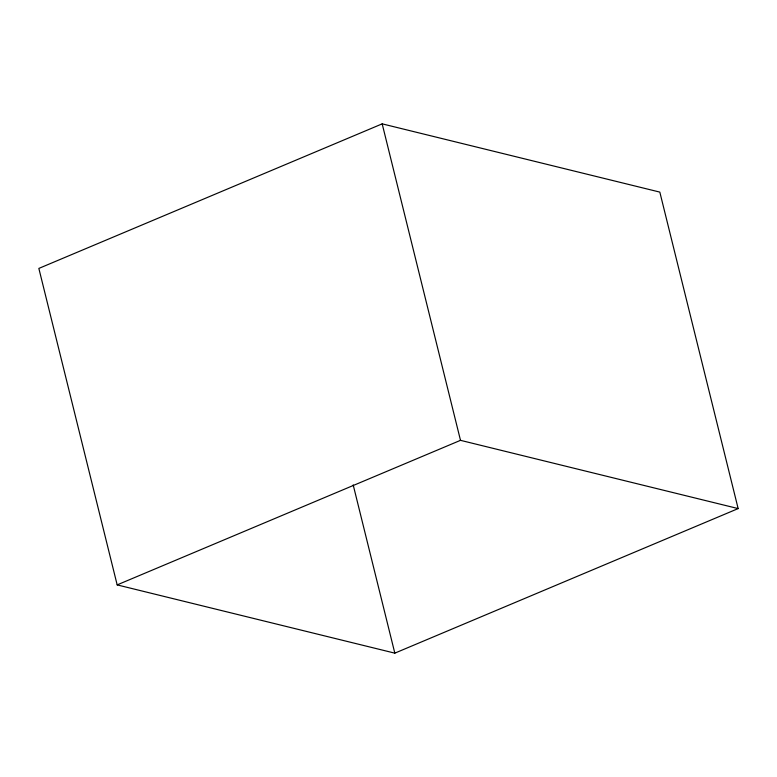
<?xml version="1.0" encoding="UTF-8"?>
<svg xmlns="http://www.w3.org/2000/svg" width="777" height="777" viewBox="0 0 777 777"><rect width="100%" height="100%" fill="white"/><g stroke="black" fill="none" stroke-linecap="round" stroke-linejoin="round"><path stroke-width="1.17" d="M382.177 123.854L38.85 268.415L117.172 584.896L394.823 653.146L738.15 508.585L659.828 192.104L382.177 123.854L460.499 440.336L738.15 508.585M117.172 584.896L460.499 440.336M353.185 484.906L394.823 653.146"/></g></svg>
